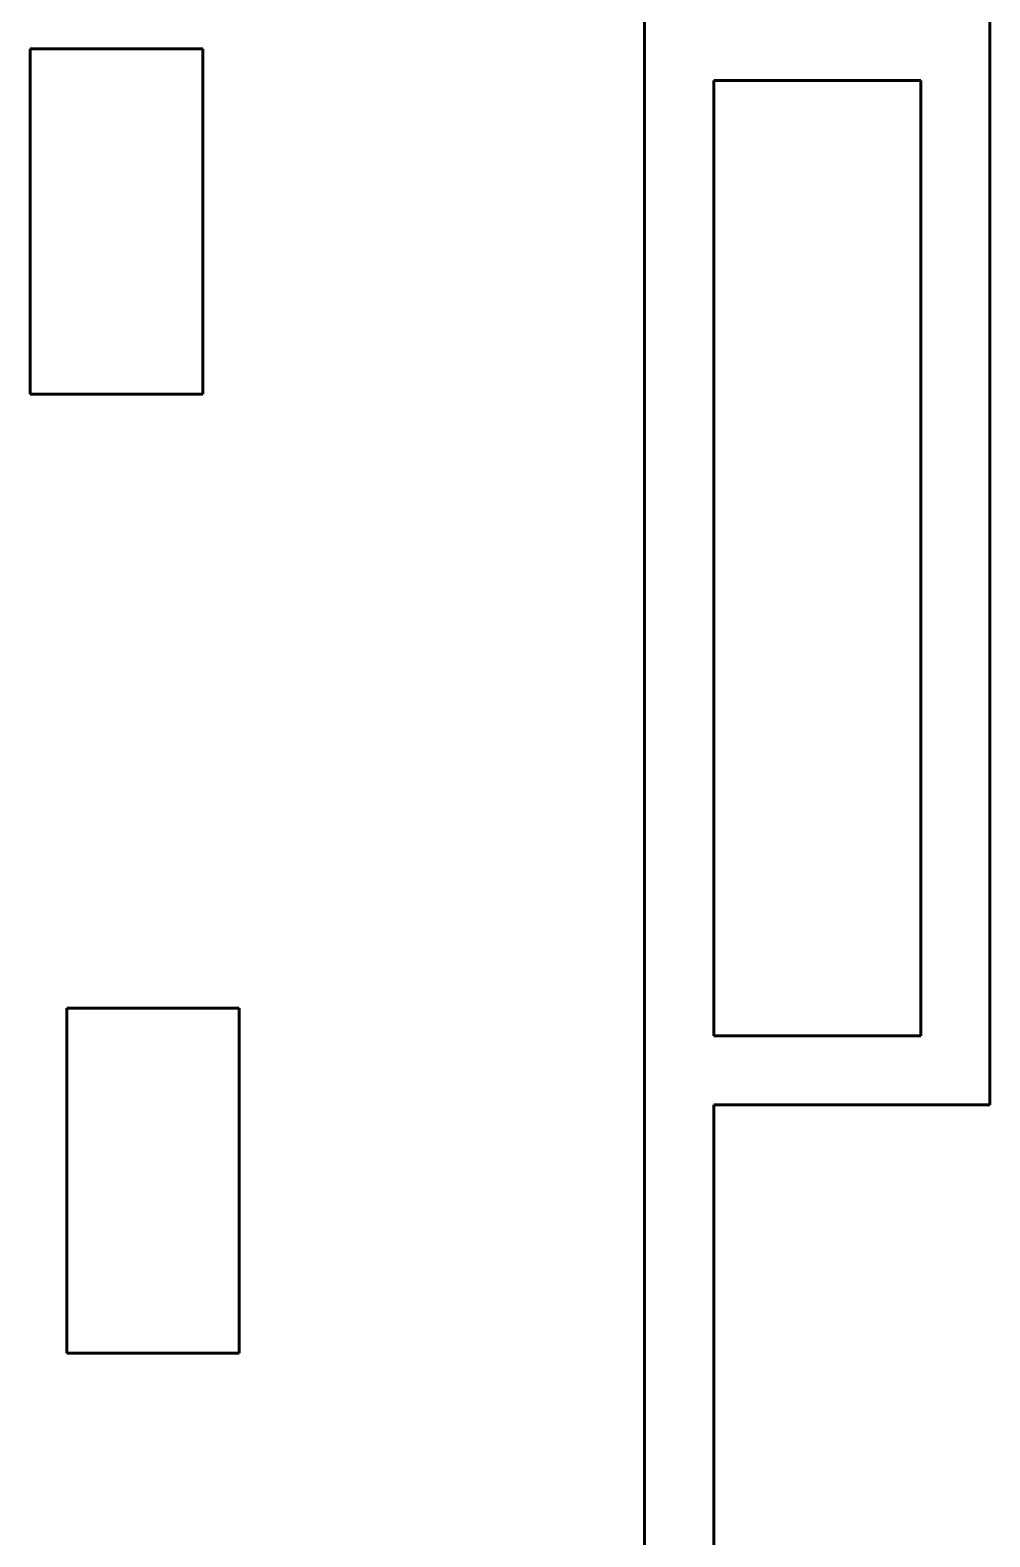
# Model space of a CAD drawing. Extents: x 0 to 297, y 0 to 292.
# Drawn here: x 214.19 to 221.14, y 136.97 to 147.88 of the extents above; entities that cross this region are included whole.
import ezdxf

# ---------------------------------------------------------------- set-up
doc = ezdxf.new("R2010")
doc.units = 0
doc.header["$MEASUREMENT"] = 0
doc.linetypes.add('K5LT_BASIC', pattern=[0])
doc.layers.add('Системный слой', color=7, linetype='Continuous')

# ---------------------------------------------------------------- blocks, each defined once
blk = doc.blocks.new('*U')
at = {"layer": 'Системный слой', "linetype": 'K5LT_BASIC', "lineweight": 60}
for p, q in [((215.441, 147.747), (214.191, 147.747)), ((214.191, 147.747), (214.191, 145.247)), ((215.441, 145.247), (215.441, 147.747)), ((214.191, 145.247), (215.441, 145.247)), ((215.706, 140.802), (214.456, 140.802)), ((214.456, 140.802), (214.456, 138.302)), ((215.706, 138.302), (215.706, 140.802)), ((214.456, 138.302), (215.706, 138.302))]:
    blk.add_line(p, q, dxfattribs=at)

msp = doc.modelspace()

# ---------------------------------------------------------------- linework, layer by layer
at = {"layer": 'Системный слой', "linetype": 'K5LT_BASIC', "lineweight": 60}
for p, q in [((218.641, 157.769), (218.641, 143.269)), ((218.641, 157.769), (218.641, 135.769)), ((221.142, 148.019), (221.142, 140.1)), ((220.642, 147.519), (219.142, 147.519)), ((219.142, 147.519), (219.142, 140.6)), ((220.642, 147.519), (220.642, 140.6)), ((218.641, 142.769), (218.641, 135.769)), ((220.642, 140.6), (219.142, 140.6)), ((219.142, 140.1), (221.142, 140.1)), ((219.142, 140.1), (219.142, 136.1)), ((219.142, 140.1), (219.142, 135.769))]:
    msp.add_line(p, q, dxfattribs=at)

# ---------------------------------------------------------------- block references
at = {"layer": 'Системный слой'}
msp.add_blockref('*U', (0, 0), dxfattribs=at)
msp.add_blockref('*U', (0, 0), dxfattribs=at)
msp.add_blockref('*U', (0, 0), dxfattribs=at)
msp.add_blockref('*U', (0, 0), dxfattribs=at)
msp.add_blockref('*U', (0, 0), dxfattribs=at)
msp.add_blockref('*U', (0, 0), dxfattribs=at)
msp.add_blockref('*U', (0, 0), dxfattribs=at)
msp.add_blockref('*U', (0, 0), dxfattribs=at)
msp.add_blockref('*U', (0, 0), dxfattribs=at)
msp.add_blockref('*U', (0, 0), dxfattribs=at)
msp.add_blockref('*U', (0, 0), dxfattribs=at)
msp.add_blockref('*U', (0, 0), dxfattribs=at)
msp.add_blockref('*U', (0, 0), dxfattribs=at)
msp.add_blockref('*U', (0, 0), dxfattribs=at)
msp.add_blockref('*U', (0, 0), dxfattribs=at)
msp.add_blockref('*U', (0, 0), dxfattribs=at)
msp.add_blockref('*U', (0, 0), dxfattribs=at)
msp.add_blockref('*U', (0, 0), dxfattribs=at)
msp.add_blockref('*U', (0, 0), dxfattribs=at)
msp.add_blockref('*U', (0, 0), dxfattribs=at)
msp.add_blockref('*U', (0, 0), dxfattribs=at)
msp.add_blockref('*U', (0, 0), dxfattribs=at)
msp.add_blockref('*U', (0, 0), dxfattribs=at)
msp.add_blockref('*U', (0, 0), dxfattribs=at)
msp.add_blockref('*U', (0, 0), dxfattribs=at)
msp.add_blockref('*U', (0, 0), dxfattribs=at)
msp.add_blockref('*U', (0, 0), dxfattribs=at)
msp.add_blockref('*U', (0, 0), dxfattribs=at)
msp.add_blockref('*U', (0, 0), dxfattribs=at)
msp.add_blockref('*U', (0, 0), dxfattribs=at)
msp.add_blockref('*U', (0, 0), dxfattribs=at)
msp.add_blockref('*U', (0, 0), dxfattribs=at)
msp.add_blockref('*U', (0, 0), dxfattribs=at)
msp.add_blockref('*U', (0, 0), dxfattribs=at)
msp.add_blockref('*U', (0, 0), dxfattribs=at)
msp.add_blockref('*U', (0, 0), dxfattribs=at)
msp.add_blockref('*U', (0, 0), dxfattribs=at)
msp.add_blockref('*U', (0, 0), dxfattribs=at)
msp.add_blockref('*U', (0, 0), dxfattribs=at)
msp.add_blockref('*U', (0, 0), dxfattribs=at)
msp.add_blockref('*U', (0, 0), dxfattribs=at)
msp.add_blockref('*U', (0, 0), dxfattribs=at)
msp.add_blockref('*U', (0, 0), dxfattribs=at)
msp.add_blockref('*U', (0, 0), dxfattribs=at)
msp.add_blockref('*U', (0, 0), dxfattribs=at)
msp.add_blockref('*U', (0, 0), dxfattribs=at)
msp.add_blockref('*U', (0, 0), dxfattribs=at)
msp.add_blockref('*U', (0, 0), dxfattribs=at)
msp.add_blockref('*U', (0, 0), dxfattribs=at)
msp.add_blockref('*U', (0, 0), dxfattribs=at)
msp.add_blockref('*U', (0, 0), dxfattribs=at)
msp.add_blockref('*U', (0, 0), dxfattribs=at)
msp.add_blockref('*U', (0, 0), dxfattribs=at)
msp.add_blockref('*U', (0, 0), dxfattribs=at)
msp.add_blockref('*U', (0, 0), dxfattribs=at)
msp.add_blockref('*U', (0, 0), dxfattribs=at)
msp.add_blockref('*U', (0, 0), dxfattribs=at)
msp.add_blockref('*U', (0, 0), dxfattribs=at)
msp.add_blockref('*U', (0, 0), dxfattribs=at)
msp.add_blockref('*U', (0, 0), dxfattribs=at)
msp.add_blockref('*U', (0, 0), dxfattribs=at)
msp.add_blockref('*U', (0, 0), dxfattribs=at)
msp.add_blockref('*U', (0, 0), dxfattribs=at)
msp.add_blockref('*U', (0, 0), dxfattribs=at)
msp.add_blockref('*U', (0, 0), dxfattribs=at)
msp.add_blockref('*U', (0, 0), dxfattribs=at)
msp.add_blockref('*U', (0, 0), dxfattribs=at)
msp.add_blockref('*U', (0, 0), dxfattribs=at)
msp.add_blockref('*U', (0, 0), dxfattribs=at)
msp.add_blockref('*U', (0, 0), dxfattribs=at)
msp.add_blockref('*U', (0, 0), dxfattribs=at)
msp.add_blockref('*U', (0, 0), dxfattribs=at)
msp.add_blockref('*U', (0, 0), dxfattribs=at)
msp.add_blockref('*U', (0, 0), dxfattribs=at)
msp.add_blockref('*U', (0, 0), dxfattribs=at)
msp.add_blockref('*U', (0, 0), dxfattribs=at)
msp.add_blockref('*U', (0, 0), dxfattribs=at)
msp.add_blockref('*U', (0, 0), dxfattribs=at)
msp.add_blockref('*U', (0, 0), dxfattribs=at)
msp.add_blockref('*U', (0, 0), dxfattribs=at)
msp.add_blockref('*U', (0, 0), dxfattribs=at)
msp.add_blockref('*U', (0, 0), dxfattribs=at)
msp.add_blockref('*U', (0, 0), dxfattribs=at)
msp.add_blockref('*U', (0, 0), dxfattribs=at)
msp.add_blockref('*U', (0, 0), dxfattribs=at)
msp.add_blockref('*U', (0, 0), dxfattribs=at)
msp.add_blockref('*U', (0, 0), dxfattribs=at)
msp.add_blockref('*U', (0, 0), dxfattribs=at)
msp.add_blockref('*U', (0, 0), dxfattribs=at)
msp.add_blockref('*U', (0, 0), dxfattribs=at)
msp.add_blockref('*U', (0, 0), dxfattribs=at)
msp.add_blockref('*U', (0, 0), dxfattribs=at)
msp.add_blockref('*U', (0, 0), dxfattribs=at)
msp.add_blockref('*U', (0, 0), dxfattribs=at)
msp.add_blockref('*U', (0, 0), dxfattribs=at)
msp.add_blockref('*U', (0, 0), dxfattribs=at)
msp.add_blockref('*U', (0, 0), dxfattribs=at)
msp.add_blockref('*U', (0, 0), dxfattribs=at)
msp.add_blockref('*U', (0, 0), dxfattribs=at)
msp.add_blockref('*U', (0, 0), dxfattribs=at)
msp.add_blockref('*U', (0, 0), dxfattribs=at)
msp.add_blockref('*U', (0, 0), dxfattribs=at)
msp.add_blockref('*U', (0, 0), dxfattribs=at)
msp.add_blockref('*U', (0, 0), dxfattribs=at)
msp.add_blockref('*U', (0, 0), dxfattribs=at)
msp.add_blockref('*U', (0, 0), dxfattribs=at)
msp.add_blockref('*U', (0, 0), dxfattribs=at)
msp.add_blockref('*U', (0, 0), dxfattribs=at)
msp.add_blockref('*U', (0, 0), dxfattribs=at)
msp.add_blockref('*U', (0, 0), dxfattribs=at)
msp.add_blockref('*U', (0, 0), dxfattribs=at)
msp.add_blockref('*U', (0, 0), dxfattribs=at)
msp.add_blockref('*U', (0, 0), dxfattribs=at)
msp.add_blockref('*U', (0, 0), dxfattribs=at)
msp.add_blockref('*U', (0, 0), dxfattribs=at)
msp.add_blockref('*U', (0, 0), dxfattribs=at)
msp.add_blockref('*U', (0, 0), dxfattribs=at)
msp.add_blockref('*U', (0, 0), dxfattribs=at)
msp.add_blockref('*U', (0, 0), dxfattribs=at)
msp.add_blockref('*U', (0, 0), dxfattribs=at)
msp.add_blockref('*U', (0, 0), dxfattribs=at)
msp.add_blockref('*U', (0, 0), dxfattribs=at)
msp.add_blockref('*U', (0, 0), dxfattribs=at)
msp.add_blockref('*U', (0, 0), dxfattribs=at)
msp.add_blockref('*U', (0, 0), dxfattribs=at)
msp.add_blockref('*U', (0, 0), dxfattribs=at)
msp.add_blockref('*U', (0, 0), dxfattribs=at)
msp.add_blockref('*U', (0, 0), dxfattribs=at)
msp.add_blockref('*U', (0, 0), dxfattribs=at)
msp.add_blockref('*U', (0, 0), dxfattribs=at)
msp.add_blockref('*U', (0, 0), dxfattribs=at)
msp.add_blockref('*U', (0, 0), dxfattribs=at)
msp.add_blockref('*U', (0, 0), dxfattribs=at)
msp.add_blockref('*U', (0, 0), dxfattribs=at)
msp.add_blockref('*U', (0, 0), dxfattribs=at)
msp.add_blockref('*U', (0, 0), dxfattribs=at)
msp.add_blockref('*U', (0, 0), dxfattribs=at)
msp.add_blockref('*U', (0, 0), dxfattribs=at)
msp.add_blockref('*U', (0, 0), dxfattribs=at)
msp.add_blockref('*U', (0, 0), dxfattribs=at)
msp.add_blockref('*U', (0, 0), dxfattribs=at)
msp.add_blockref('*U', (0, 0), dxfattribs=at)
msp.add_blockref('*U', (0, 0), dxfattribs=at)
msp.add_blockref('*U', (0, 0), dxfattribs=at)
msp.add_blockref('*U', (0, 0), dxfattribs=at)
msp.add_blockref('*U', (0, 0), dxfattribs=at)
msp.add_blockref('*U', (0, 0), dxfattribs=at)
msp.add_blockref('*U', (0, 0), dxfattribs=at)
msp.add_blockref('*U', (0, 0), dxfattribs=at)
msp.add_blockref('*U', (0, 0), dxfattribs=at)
msp.add_blockref('*U', (0, 0), dxfattribs=at)
msp.add_blockref('*U', (0, 0), dxfattribs=at)
msp.add_blockref('*U', (0, 0), dxfattribs=at)
msp.add_blockref('*U', (0, 0), dxfattribs=at)
msp.add_blockref('*U', (0, 0), dxfattribs=at)
msp.add_blockref('*U', (0, 0), dxfattribs=at)
msp.add_blockref('*U', (0, 0), dxfattribs=at)
msp.add_blockref('*U', (0, 0), dxfattribs=at)
msp.add_blockref('*U', (0, 0), dxfattribs=at)
msp.add_blockref('*U', (0, 0), dxfattribs=at)
msp.add_blockref('*U', (0, 0), dxfattribs=at)
msp.add_blockref('*U', (0, 0), dxfattribs=at)
msp.add_blockref('*U', (0, 0), dxfattribs=at)
msp.add_blockref('*U', (0, 0), dxfattribs=at)
msp.add_blockref('*U', (0, 0), dxfattribs=at)
msp.add_blockref('*U', (0, 0), dxfattribs=at)
msp.add_blockref('*U', (0, 0), dxfattribs=at)
msp.add_blockref('*U', (0, 0), dxfattribs=at)
msp.add_blockref('*U', (0, 0), dxfattribs=at)
msp.add_blockref('*U', (0, 0), dxfattribs=at)
msp.add_blockref('*U', (0, 0), dxfattribs=at)
msp.add_blockref('*U', (0, 0), dxfattribs=at)
msp.add_blockref('*U', (0, 0), dxfattribs=at)
msp.add_blockref('*U', (0, 0), dxfattribs=at)
msp.add_blockref('*U', (0, 0), dxfattribs=at)
msp.add_blockref('*U', (0, 0), dxfattribs=at)
msp.add_blockref('*U', (0, 0), dxfattribs=at)
msp.add_blockref('*U', (0, 0), dxfattribs=at)
msp.add_blockref('*U', (0, 0), dxfattribs=at)
msp.add_blockref('*U', (0, 0), dxfattribs=at)
msp.add_blockref('*U', (0, 0), dxfattribs=at)
msp.add_blockref('*U', (0, 0), dxfattribs=at)
msp.add_blockref('*U', (0, 0), dxfattribs=at)
msp.add_blockref('*U', (0, 0), dxfattribs=at)
msp.add_blockref('*U', (0, 0), dxfattribs=at)
msp.add_blockref('*U', (0, 0), dxfattribs=at)
msp.add_blockref('*U', (0, 0), dxfattribs=at)
msp.add_blockref('*U', (0, 0), dxfattribs=at)
msp.add_blockref('*U', (0, 0), dxfattribs=at)
msp.add_blockref('*U', (0, 0), dxfattribs=at)
msp.add_blockref('*U', (0, 0), dxfattribs=at)
msp.add_blockref('*U', (0, 0), dxfattribs=at)
msp.add_blockref('*U', (0, 0), dxfattribs=at)
msp.add_blockref('*U', (0, 0), dxfattribs=at)
msp.add_blockref('*U', (0, 0), dxfattribs=at)
msp.add_blockref('*U', (0, 0), dxfattribs=at)
msp.add_blockref('*U', (0, 0), dxfattribs=at)
msp.add_blockref('*U', (0, 0), dxfattribs=at)
msp.add_blockref('*U', (0, 0), dxfattribs=at)
msp.add_blockref('*U', (0, 0), dxfattribs=at)
msp.add_blockref('*U', (0, 0), dxfattribs=at)
msp.add_blockref('*U', (0, 0), dxfattribs=at)
msp.add_blockref('*U', (0, 0), dxfattribs=at)
msp.add_blockref('*U', (0, 0), dxfattribs=at)
msp.add_blockref('*U', (0, 0), dxfattribs=at)
msp.add_blockref('*U', (0, 0), dxfattribs=at)
msp.add_blockref('*U', (0, 0), dxfattribs=at)
msp.add_blockref('*U', (0, 0), dxfattribs=at)
msp.add_blockref('*U', (0, 0), dxfattribs=at)
msp.add_blockref('*U', (0, 0), dxfattribs=at)
msp.add_blockref('*U', (0, 0), dxfattribs=at)
msp.add_blockref('*U', (0, 0), dxfattribs=at)
msp.add_blockref('*U', (0, 0), dxfattribs=at)
msp.add_blockref('*U', (0, 0), dxfattribs=at)
msp.add_blockref('*U', (0, 0), dxfattribs=at)
msp.add_blockref('*U', (0, 0), dxfattribs=at)
msp.add_blockref('*U', (0, 0), dxfattribs=at)
msp.add_blockref('*U', (0, 0), dxfattribs=at)
msp.add_blockref('*U', (0, 0), dxfattribs=at)
msp.add_blockref('*U', (0, 0), dxfattribs=at)
msp.add_blockref('*U', (0, 0), dxfattribs=at)
msp.add_blockref('*U', (0, 0), dxfattribs=at)
msp.add_blockref('*U', (0, 0), dxfattribs=at)
msp.add_blockref('*U', (0, 0), dxfattribs=at)
msp.add_blockref('*U', (0, 0), dxfattribs=at)
msp.add_blockref('*U', (0, 0), dxfattribs=at)
msp.add_blockref('*U', (0, 0), dxfattribs=at)
msp.add_blockref('*U', (0, 0), dxfattribs=at)
msp.add_blockref('*U', (0, 0), dxfattribs=at)
msp.add_blockref('*U', (0, 0), dxfattribs=at)
msp.add_blockref('*U', (0, 0), dxfattribs=at)
msp.add_blockref('*U', (0, 0), dxfattribs=at)
msp.add_blockref('*U', (0, 0), dxfattribs=at)
msp.add_blockref('*U', (0, 0), dxfattribs=at)
msp.add_blockref('*U', (0, 0), dxfattribs=at)
msp.add_blockref('*U', (0, 0), dxfattribs=at)
msp.add_blockref('*U', (0, 0), dxfattribs=at)
msp.add_blockref('*U', (0, 0), dxfattribs=at)
msp.add_blockref('*U', (0, 0), dxfattribs=at)
msp.add_blockref('*U', (0, 0), dxfattribs=at)
msp.add_blockref('*U', (0, 0), dxfattribs=at)
msp.add_blockref('*U', (0, 0), dxfattribs=at)
msp.add_blockref('*U', (0, 0), dxfattribs=at)
msp.add_blockref('*U', (0, 0), dxfattribs=at)
msp.add_blockref('*U', (0, 0), dxfattribs=at)
msp.add_blockref('*U', (0, 0), dxfattribs=at)
msp.add_blockref('*U', (0, 0), dxfattribs=at)
msp.add_blockref('*U', (0, 0), dxfattribs=at)
msp.add_blockref('*U', (0, 0), dxfattribs=at)
msp.add_blockref('*U', (0, 0), dxfattribs=at)
msp.add_blockref('*U', (0, 0), dxfattribs=at)
msp.add_blockref('*U', (0, 0), dxfattribs=at)
msp.add_blockref('*U', (0, 0), dxfattribs=at)
msp.add_blockref('*U', (0, 0), dxfattribs=at)
msp.add_blockref('*U', (0, 0), dxfattribs=at)
msp.add_blockref('*U', (0, 0), dxfattribs=at)
msp.add_blockref('*U', (0, 0), dxfattribs=at)
msp.add_blockref('*U', (0, 0), dxfattribs=at)
msp.add_blockref('*U', (0, 0), dxfattribs=at)
msp.add_blockref('*U', (0, 0), dxfattribs=at)
msp.add_blockref('*U', (0, 0), dxfattribs=at)
msp.add_blockref('*U', (0, 0), dxfattribs=at)
msp.add_blockref('*U', (0, 0), dxfattribs=at)
msp.add_blockref('*U', (0, 0), dxfattribs=at)
msp.add_blockref('*U', (0, 0), dxfattribs=at)
msp.add_blockref('*U', (0, 0), dxfattribs=at)
msp.add_blockref('*U', (0, 0), dxfattribs=at)
msp.add_blockref('*U', (0, 0), dxfattribs=at)
msp.add_blockref('*U', (0, 0), dxfattribs=at)
msp.add_blockref('*U', (0, 0), dxfattribs=at)
msp.add_blockref('*U', (0, 0), dxfattribs=at)
msp.add_blockref('*U', (0, 0), dxfattribs=at)
msp.add_blockref('*U', (0, 0), dxfattribs=at)
msp.add_blockref('*U', (0, 0), dxfattribs=at)
msp.add_blockref('*U', (0, 0), dxfattribs=at)
msp.add_blockref('*U', (0, 0), dxfattribs=at)
msp.add_blockref('*U', (0, 0), dxfattribs=at)
msp.add_blockref('*U', (0, 0), dxfattribs=at)
msp.add_blockref('*U', (0, 0), dxfattribs=at)
msp.add_blockref('*U', (0, 0), dxfattribs=at)
msp.add_blockref('*U', (0, 0), dxfattribs=at)
msp.add_blockref('*U', (0, 0), dxfattribs=at)
msp.add_blockref('*U', (0, 0), dxfattribs=at)
msp.add_blockref('*U', (0, 0), dxfattribs=at)
msp.add_blockref('*U', (0, 0), dxfattribs=at)
msp.add_blockref('*U', (0, 0), dxfattribs=at)
msp.add_blockref('*U', (0, 0), dxfattribs=at)
msp.add_blockref('*U', (0, 0), dxfattribs=at)
msp.add_blockref('*U', (0, 0), dxfattribs=at)
msp.add_blockref('*U', (0, 0), dxfattribs=at)
msp.add_blockref('*U', (0, 0), dxfattribs=at)
msp.add_blockref('*U', (0, 0), dxfattribs=at)
msp.add_blockref('*U', (0, 0), dxfattribs=at)
msp.add_blockref('*U', (0, 0), dxfattribs=at)
msp.add_blockref('*U', (0, 0), dxfattribs=at)
msp.add_blockref('*U', (0, 0), dxfattribs=at)
msp.add_blockref('*U', (0, 0), dxfattribs=at)
msp.add_blockref('*U', (0, 0), dxfattribs=at)
msp.add_blockref('*U', (0, 0), dxfattribs=at)
msp.add_blockref('*U', (0, 0), dxfattribs=at)
msp.add_blockref('*U', (0, 0), dxfattribs=at)
msp.add_blockref('*U', (0, 0), dxfattribs=at)
msp.add_blockref('*U', (0, 0), dxfattribs=at)
msp.add_blockref('*U', (0, 0), dxfattribs=at)
msp.add_blockref('*U', (0, 0), dxfattribs=at)
msp.add_blockref('*U', (0, 0), dxfattribs=at)
msp.add_blockref('*U', (0, 0), dxfattribs=at)
msp.add_blockref('*U', (0, 0), dxfattribs=at)
msp.add_blockref('*U', (0, 0), dxfattribs=at)
msp.add_blockref('*U', (0, 0), dxfattribs=at)
msp.add_blockref('*U', (0, 0), dxfattribs=at)
msp.add_blockref('*U', (0, 0), dxfattribs=at)
msp.add_blockref('*U', (0, 0), dxfattribs=at)
msp.add_blockref('*U', (0, 0), dxfattribs=at)
msp.add_blockref('*U', (0, 0), dxfattribs=at)
msp.add_blockref('*U', (0, 0), dxfattribs=at)
msp.add_blockref('*U', (0, 0), dxfattribs=at)
msp.add_blockref('*U', (0, 0), dxfattribs=at)
msp.add_blockref('*U', (0, 0), dxfattribs=at)
msp.add_blockref('*U', (0, 0), dxfattribs=at)
msp.add_blockref('*U', (0, 0), dxfattribs=at)
msp.add_blockref('*U', (0, 0), dxfattribs=at)
msp.add_blockref('*U', (0, 0), dxfattribs=at)
msp.add_blockref('*U', (0, 0), dxfattribs=at)
msp.add_blockref('*U', (0, 0), dxfattribs=at)
msp.add_blockref('*U', (0, 0), dxfattribs=at)
msp.add_blockref('*U', (0, 0), dxfattribs=at)
msp.add_blockref('*U', (0, 0), dxfattribs=at)
msp.add_blockref('*U', (0, 0), dxfattribs=at)
msp.add_blockref('*U', (0, 0), dxfattribs=at)
msp.add_blockref('*U', (0, 0), dxfattribs=at)
msp.add_blockref('*U', (0, 0), dxfattribs=at)
msp.add_blockref('*U', (0, 0), dxfattribs=at)
msp.add_blockref('*U', (0, 0), dxfattribs=at)
msp.add_blockref('*U', (0, 0), dxfattribs=at)
msp.add_blockref('*U', (0, 0), dxfattribs=at)
msp.add_blockref('*U', (0, 0), dxfattribs=at)
msp.add_blockref('*U', (0, 0), dxfattribs=at)
msp.add_blockref('*U', (0, 0), dxfattribs=at)
msp.add_blockref('*U', (0, 0), dxfattribs=at)
msp.add_blockref('*U', (0, 0), dxfattribs=at)
msp.add_blockref('*U', (0, 0), dxfattribs=at)
msp.add_blockref('*U', (0, 0), dxfattribs=at)
msp.add_blockref('*U', (0, 0), dxfattribs=at)
msp.add_blockref('*U', (0, 0), dxfattribs=at)
msp.add_blockref('*U', (0, 0), dxfattribs=at)
msp.add_blockref('*U', (0, 0), dxfattribs=at)
msp.add_blockref('*U', (0, 0), dxfattribs=at)
msp.add_blockref('*U', (0, 0), dxfattribs=at)
msp.add_blockref('*U', (0, 0), dxfattribs=at)
msp.add_blockref('*U', (0, 0), dxfattribs=at)
msp.add_blockref('*U', (0, 0), dxfattribs=at)
msp.add_blockref('*U', (0, 0), dxfattribs=at)
msp.add_blockref('*U', (0, 0), dxfattribs=at)
msp.add_blockref('*U', (0, 0), dxfattribs=at)
msp.add_blockref('*U', (0, 0), dxfattribs=at)
msp.add_blockref('*U', (0, 0), dxfattribs=at)
msp.add_blockref('*U', (0, 0), dxfattribs=at)
msp.add_blockref('*U', (0, 0), dxfattribs=at)
msp.add_blockref('*U', (0, 0), dxfattribs=at)
msp.add_blockref('*U', (0, 0), dxfattribs=at)
msp.add_blockref('*U', (0, 0), dxfattribs=at)
msp.add_blockref('*U', (0, 0), dxfattribs=at)
msp.add_blockref('*U', (0, 0), dxfattribs=at)

doc.saveas('drawing.dxf')
